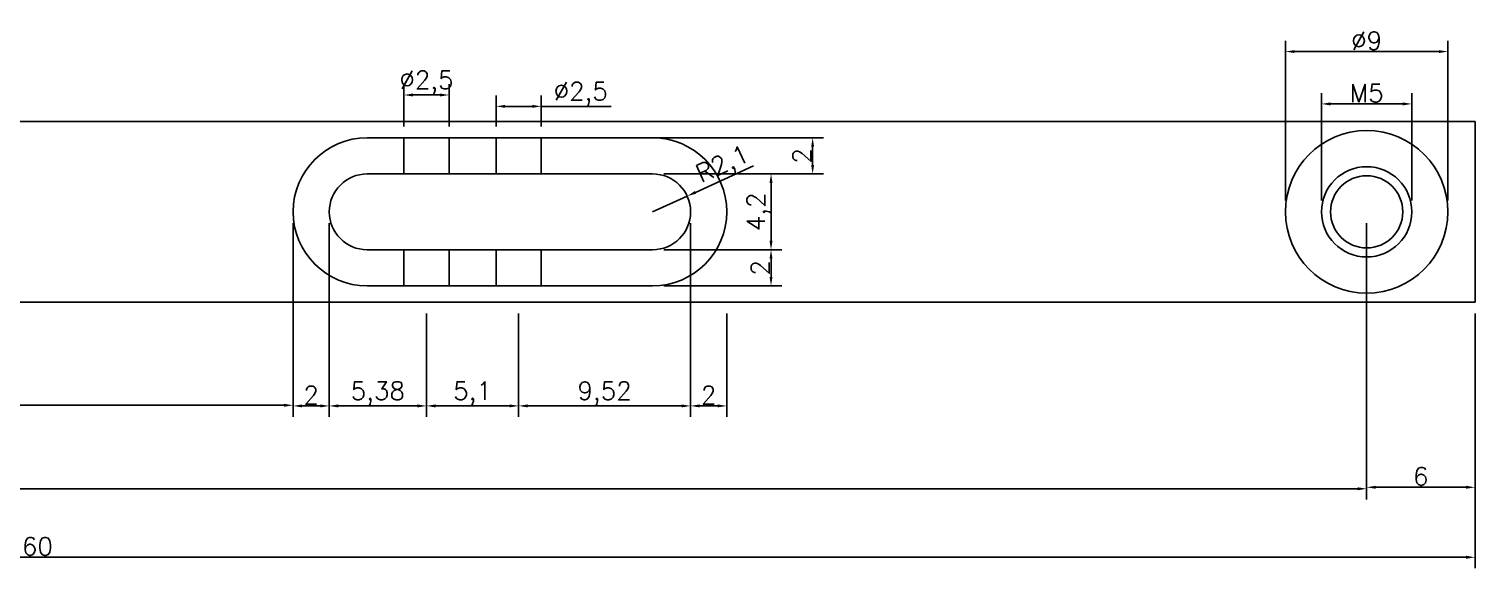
# Model space of a CAD drawing. Header units: millimetres. Extents: x 6817 to 15937, y -5221 to -164.
# Drawn here: x 9047.5 to 9127.5, y -1037.5 to -1007.6 of the extents above; entities that cross this region are included whole.
import ezdxf

# ---------------------------------------------------------------- set-up
doc = ezdxf.new("R2010")
doc.units = ezdxf.units.MM
doc.layers.add('图层2', color=108, linetype='Continuous')
doc.styles.get("Standard").update_dxf_attribs({"font": 'txt', "bigfont": 'gbcbig.shx'})
doc.dimstyles.new('ISO-25', dxfattribs={"dimtxt": 1, "dimasz": 0.5, "dimexe": 0.6, "dimexo": 0.625, "dimgap": 0.1, "dimtad": 1, "dimtxsty": 'Standard', "dimcen": 2.5, "dimadec": 0, "dimazin": 0, "dimtfac": 1, "dimtmove": 0, "dimatfit": 3, "dimfxl": 0, "dimarcsym": 0})

# ---------------------------------------------------------------- blocks, each defined once
blk = doc.blocks.new('*D1643')
at = {"layer": 'Defpoints', "color": 0, "linetype": 'ByBlock', "transparency": 16777216}
for p in [(9083.933, -1016.873), (9082.021, -1017.743)]:
    blk.add_point(p, dxfattribs=at)
at = {"layer": '图层2', "color": 0, "linetype": 'ByBlock', "lineweight": -2, "transparency": 16777216}
for p, q in [((9087.604, -1015.203), (9084.388, -1016.666)), ((9082.021, -1017.743), (9083.933, -1016.873))]:
    blk.add_line(p, q, dxfattribs=at)
at = {"layer": '图层2', "color": 0, "linetype": 'ByBlock', "transparency": 16777216}
blk.add_solid([(9084.353, -1016.59), (9084.422, -1016.742), (9083.933, -1016.873)], dxfattribs=at)
at = {"layer": '图层2', "color": 0, "linetype": 'ByBlock', "transparency": 16777216, "insert": (9085.941, -1015.209), "char_height": 1, "attachment_point": 5, "rotation": 24.46342}
blk.add_mtext('R2,1', dxfattribs=at)
blk = doc.blocks.new('*D1564')
at = {"layer": 'Defpoints', "color": 0, "linetype": 'ByBlock', "transparency": 16777216}
for p in [(8967.54, -1022.743), (9062.121, -1022.743), (9062.121, -1028.456)]:
    blk.add_point(p, dxfattribs=at)
at = {"layer": '图层2', "color": 0, "linetype": 'ByBlock', "lineweight": -2, "transparency": 16777216}
for p, q in [((8967.54, -1023.368), (8967.54, -1029.056)), ((9062.121, -1023.368), (9062.121, -1029.056)), ((8968.04, -1028.456), (9061.621, -1028.456))]:
    blk.add_line(p, q, dxfattribs=at)
at = {"layer": '图层2', "color": 0, "linetype": 'ByBlock', "transparency": 16777216}
for points in [[(8968.04, -1028.373), (8968.04, -1028.539), (8967.54, -1028.456)], [(9061.621, -1028.373), (9061.621, -1028.539), (9062.121, -1028.456)]]:
    blk.add_solid(points, dxfattribs=at)
at = {"layer": '图层2', "color": 0, "linetype": 'ByBlock', "transparency": 16777216, "insert": (9014.831, -1027.773), "char_height": 1, "attachment_point": 5}
blk.add_mtext('94,58', dxfattribs=at)
blk = doc.blocks.new('*D1645')
at = {"layer": 'Defpoints', "color": 0, "linetype": 'ByBlock', "transparency": 16777216}
for p in [(9062.121, -1017.743), (9064.121, -1017.743), (9064.121, -1028.491)]:
    blk.add_point(p, dxfattribs=at)
at = {"layer": '图层2', "color": 0, "linetype": 'ByBlock', "lineweight": -2, "transparency": 16777216}
for p, q in [((9062.121, -1018.368), (9062.121, -1029.091)), ((9064.121, -1018.368), (9064.121, -1029.091)), ((9062.621, -1028.491), (9063.621, -1028.491))]:
    blk.add_line(p, q, dxfattribs=at)
at = {"layer": '图层2', "color": 0, "linetype": 'ByBlock', "transparency": 16777216}
for points in [[(9062.621, -1028.408), (9062.621, -1028.574), (9062.121, -1028.491)], [(9063.621, -1028.408), (9063.621, -1028.574), (9064.121, -1028.491)]]:
    blk.add_solid(points, dxfattribs=at)
at = {"layer": '图层2', "color": 0, "linetype": 'ByBlock', "transparency": 16777216, "insert": (9063.121, -1027.891), "char_height": 1, "attachment_point": 5}
blk.add_mtext('2', dxfattribs=at)
blk = doc.blocks.new('*D1565')
at = {"layer": 'Defpoints', "color": 0, "linetype": 'ByBlock', "transparency": 16777216}
for p in [(9064.121, -1022.743), (9069.503, -1022.743), (9069.503, -1028.491)]:
    blk.add_point(p, dxfattribs=at)
at = {"layer": '图层2', "color": 0, "linetype": 'ByBlock', "lineweight": -2, "transparency": 16777216}
for p, q in [((9064.121, -1023.368), (9064.121, -1029.091)), ((9069.503, -1023.368), (9069.503, -1029.091)), ((9064.621, -1028.491), (9069.003, -1028.491))]:
    blk.add_line(p, q, dxfattribs=at)
at = {"layer": '图层2', "color": 0, "linetype": 'ByBlock', "transparency": 16777216}
for points in [[(9064.621, -1028.408), (9064.621, -1028.574), (9064.121, -1028.491)], [(9069.003, -1028.408), (9069.003, -1028.574), (9069.503, -1028.491)]]:
    blk.add_solid(points, dxfattribs=at)
at = {"layer": '图层2', "color": 0, "linetype": 'ByBlock', "transparency": 16777216, "insert": (9066.812, -1027.808), "char_height": 1, "attachment_point": 5}
blk.add_mtext('5,38', dxfattribs=at)
blk = doc.blocks.new('*D1566')
at = {"layer": 'Defpoints', "color": 0, "linetype": 'ByBlock', "transparency": 16777216}
for p in [(9069.503, -1022.743), (9074.605, -1022.743), (9074.605, -1028.491)]:
    blk.add_point(p, dxfattribs=at)
at = {"layer": '图层2', "color": 0, "linetype": 'ByBlock', "lineweight": -2, "transparency": 16777216}
for p, q in [((9069.503, -1023.368), (9069.503, -1029.091)), ((9074.605, -1023.368), (9074.605, -1029.091)), ((9070.003, -1028.491), (9074.105, -1028.491))]:
    blk.add_line(p, q, dxfattribs=at)
at = {"layer": '图层2', "color": 0, "linetype": 'ByBlock', "transparency": 16777216}
for points in [[(9070.003, -1028.408), (9070.003, -1028.574), (9069.503, -1028.491)], [(9074.105, -1028.408), (9074.105, -1028.574), (9074.605, -1028.491)]]:
    blk.add_solid(points, dxfattribs=at)
at = {"layer": '图层2', "color": 0, "linetype": 'ByBlock', "transparency": 16777216, "insert": (9072.054, -1027.808), "char_height": 1, "attachment_point": 5}
blk.add_mtext('5,1', dxfattribs=at)
blk = doc.blocks.new('*D1646')
at = {"layer": 'Defpoints', "color": 0, "linetype": 'ByBlock', "transparency": 16777216}
for p in [(9084.121, -1017.743), (9074.605, -1022.743), (9084.121, -1028.491)]:
    blk.add_point(p, dxfattribs=at)
at = {"layer": '图层2', "color": 0, "linetype": 'ByBlock', "lineweight": -2, "transparency": 16777216}
for p, q in [((9084.121, -1018.368), (9084.121, -1029.091)), ((9074.605, -1023.368), (9074.605, -1029.091)), ((9075.105, -1028.491), (9083.621, -1028.491))]:
    blk.add_line(p, q, dxfattribs=at)
at = {"layer": '图层2', "color": 0, "linetype": 'ByBlock', "transparency": 16777216}
for points in [[(9075.105, -1028.408), (9075.105, -1028.574), (9074.605, -1028.491)], [(9083.621, -1028.408), (9083.621, -1028.574), (9084.121, -1028.491)]]:
    blk.add_solid(points, dxfattribs=at)
at = {"layer": '图层2', "color": 0, "linetype": 'ByBlock', "transparency": 16777216, "insert": (9079.363, -1027.808), "char_height": 1, "attachment_point": 5}
blk.add_mtext('9,52', dxfattribs=at)
blk = doc.blocks.new('*D1567')
at = {"layer": 'Defpoints', "color": 0, "linetype": 'ByBlock', "transparency": 16777216}
for p in [(9084.121, -1017.743), (9086.121, -1022.743), (9086.121, -1028.491)]:
    blk.add_point(p, dxfattribs=at)
at = {"layer": '图层2', "color": 0, "linetype": 'ByBlock', "lineweight": -2, "transparency": 16777216}
for p, q in [((9084.121, -1018.368), (9084.121, -1029.091)), ((9086.121, -1023.368), (9086.121, -1029.091)), ((9084.621, -1028.491), (9085.621, -1028.491))]:
    blk.add_line(p, q, dxfattribs=at)
at = {"layer": '图层2', "color": 0, "linetype": 'ByBlock', "transparency": 16777216}
for points in [[(9084.621, -1028.408), (9084.621, -1028.574), (9084.121, -1028.491)], [(9085.621, -1028.408), (9085.621, -1028.574), (9086.121, -1028.491)]]:
    blk.add_solid(points, dxfattribs=at)
at = {"layer": '图层2', "color": 0, "linetype": 'ByBlock', "transparency": 16777216, "insert": (9085.121, -1027.891), "char_height": 1, "attachment_point": 5}
blk.add_mtext('2', dxfattribs=at)
blk = doc.blocks.new('*D1647')
at = {"layer": 'Defpoints', "color": 0, "linetype": 'ByBlock', "transparency": 16777216}
for p in [(9070.753, -1011.273), (9068.253, -1013.643), (9070.753, -1013.643)]:
    blk.add_point(p, dxfattribs=at)
at = {"layer": '图层2', "color": 0, "linetype": 'ByBlock', "lineweight": -2, "transparency": 16777216}
for p, q in [((9068.253, -1013.018), (9068.253, -1010.673)), ((9070.753, -1013.018), (9070.753, -1010.673)), ((9068.753, -1011.273), (9070.253, -1011.273))]:
    blk.add_line(p, q, dxfattribs=at)
at = {"layer": '图层2', "color": 0, "linetype": 'ByBlock', "transparency": 16777216}
for points in [[(9068.753, -1011.189), (9068.753, -1011.356), (9068.253, -1011.273)], [(9070.253, -1011.189), (9070.253, -1011.356), (9070.753, -1011.273)]]:
    blk.add_solid(points, dxfattribs=at)
at = {"layer": '图层2', "color": 0, "linetype": 'ByBlock', "transparency": 16777216, "insert": (9069.503, -1010.589), "char_height": 1, "attachment_point": 5}
blk.add_mtext('%%C2,5', dxfattribs=at)
blk = doc.blocks.new('*D1648')
at = {"layer": 'Defpoints', "color": 0, "linetype": 'ByBlock', "transparency": 16777216}
for p in [(9075.855, -1011.902), (9073.355, -1013.643), (9075.855, -1013.643)]:
    blk.add_point(p, dxfattribs=at)
at = {"layer": '图层2', "color": 0, "linetype": 'ByBlock', "lineweight": -2, "transparency": 16777216}
for p, q in [((9073.355, -1013.018), (9073.355, -1011.302)), ((9075.855, -1013.018), (9075.855, -1011.302)), ((9073.855, -1011.902), (9075.355, -1011.902)), ((9075.855, -1011.902), (9079.722, -1011.902))]:
    blk.add_line(p, q, dxfattribs=at)
at = {"layer": '图层2', "color": 0, "linetype": 'ByBlock', "transparency": 16777216}
for points in [[(9073.855, -1011.818), (9073.855, -1011.985), (9073.355, -1011.902)], [(9075.355, -1011.818), (9075.355, -1011.985), (9075.855, -1011.902)]]:
    blk.add_solid(points, dxfattribs=at)
at = {"layer": '图层2', "color": 0, "linetype": 'ByBlock', "transparency": 16777216, "insert": (9078.039, -1011.218), "char_height": 1, "attachment_point": 5}
blk.add_mtext('%%C2,5', dxfattribs=at)
blk = doc.blocks.new('*D1568')
at = {"layer": 'Defpoints', "color": 0, "linetype": 'ByBlock', "transparency": 16777216}
for p in [(9081.301, -1013.643), (9082.021, -1015.643), (9090.876, -1015.643)]:
    blk.add_point(p, dxfattribs=at)
at = {"layer": '图层2', "color": 0, "linetype": 'ByBlock', "lineweight": -2, "transparency": 16777216}
for p, q in [((9081.926, -1013.643), (9091.476, -1013.643)), ((9090.876, -1014.143), (9090.876, -1015.143)), ((9082.646, -1015.643), (9091.476, -1015.643))]:
    blk.add_line(p, q, dxfattribs=at)
at = {"layer": '图层2', "color": 0, "linetype": 'ByBlock', "transparency": 16777216}
for points in [[(9090.793, -1014.143), (9090.959, -1014.143), (9090.876, -1013.643)], [(9090.793, -1015.143), (9090.959, -1015.143), (9090.876, -1015.643)]]:
    blk.add_solid(points, dxfattribs=at)
at = {"layer": '图层2', "color": 0, "linetype": 'ByBlock', "transparency": 16777216, "insert": (9090.276, -1014.643), "char_height": 1, "attachment_point": 5, "rotation": 90}
blk.add_mtext('2', dxfattribs=at)
blk = doc.blocks.new('*D1649')
at = {"layer": 'Defpoints', "color": 0, "linetype": 'ByBlock', "transparency": 16777216}
for p in [(9082.021, -1015.643), (9082.021, -1019.843), (9088.572, -1019.843)]:
    blk.add_point(p, dxfattribs=at)
at = {"layer": '图层2', "color": 0, "linetype": 'ByBlock', "lineweight": -2, "transparency": 16777216}
for p, q in [((9082.646, -1015.643), (9089.172, -1015.643)), ((9088.572, -1016.143), (9088.572, -1019.343)), ((9082.646, -1019.843), (9089.172, -1019.843))]:
    blk.add_line(p, q, dxfattribs=at)
at = {"layer": '图层2', "color": 0, "linetype": 'ByBlock', "transparency": 16777216}
for points in [[(9088.489, -1016.143), (9088.656, -1016.143), (9088.572, -1015.643)], [(9088.489, -1019.343), (9088.656, -1019.343), (9088.572, -1019.843)]]:
    blk.add_solid(points, dxfattribs=at)
at = {"layer": '图层2', "color": 0, "linetype": 'ByBlock', "transparency": 16777216, "insert": (9087.889, -1017.743), "char_height": 1, "attachment_point": 5, "rotation": 90}
blk.add_mtext('4,2', dxfattribs=at)
blk = doc.blocks.new('*D1569')
at = {"layer": 'Defpoints', "color": 0, "linetype": 'ByBlock', "transparency": 16777216}
for p in [(9082.021, -1019.843), (9082.021, -1021.843), (9088.572, -1021.843)]:
    blk.add_point(p, dxfattribs=at)
at = {"layer": '图层2', "color": 0, "linetype": 'ByBlock', "lineweight": -2, "transparency": 16777216}
for p, q in [((9082.646, -1019.843), (9089.172, -1019.843)), ((9088.572, -1020.343), (9088.572, -1021.343)), ((9082.646, -1021.843), (9089.172, -1021.843))]:
    blk.add_line(p, q, dxfattribs=at)
at = {"layer": '图层2', "color": 0, "linetype": 'ByBlock', "transparency": 16777216}
for points in [[(9088.489, -1020.343), (9088.656, -1020.343), (9088.572, -1019.843)], [(9088.489, -1021.343), (9088.656, -1021.343), (9088.572, -1021.843)]]:
    blk.add_solid(points, dxfattribs=at)
at = {"layer": '图层2', "color": 0, "linetype": 'ByBlock', "transparency": 16777216, "insert": (9087.972, -1020.843), "char_height": 1, "attachment_point": 5, "rotation": 90}
blk.add_mtext('2', dxfattribs=at)
blk = doc.blocks.new('*D1654')
at = {"layer": 'Defpoints', "color": 0, "linetype": 'ByBlock', "transparency": 16777216}
for p in [(9121.54, -1022.743), (9127.54, -1022.743), (9127.54, -1032.997)]:
    blk.add_point(p, dxfattribs=at)
at = {"layer": '图层2', "color": 0, "linetype": 'ByBlock', "lineweight": -2, "transparency": 16777216}
for p, q in [((9121.54, -1023.368), (9121.54, -1033.597)), ((9127.54, -1023.368), (9127.54, -1033.597)), ((9122.04, -1032.997), (9127.04, -1032.997))]:
    blk.add_line(p, q, dxfattribs=at)
at = {"layer": '图层2', "color": 0, "linetype": 'ByBlock', "transparency": 16777216}
for points in [[(9122.04, -1032.913), (9122.04, -1033.08), (9121.54, -1032.997)], [(9127.04, -1032.913), (9127.04, -1033.08), (9127.54, -1032.997)]]:
    blk.add_solid(points, dxfattribs=at)
at = {"layer": '图层2', "color": 0, "linetype": 'ByBlock', "transparency": 16777216, "insert": (9124.54, -1032.397), "char_height": 1, "attachment_point": 5}
blk.add_mtext('6', dxfattribs=at)
blk = doc.blocks.new('*D1606')
at = {"layer": 'Defpoints', "color": 0, "linetype": 'ByBlock', "transparency": 16777216}
for p in [(9126.04, -1008.869), (9117.04, -1017.743), (9126.04, -1017.743)]:
    blk.add_point(p, dxfattribs=at)
at = {"layer": '图层2', "color": 0, "linetype": 'ByBlock', "lineweight": -2, "transparency": 16777216}
for p, q in [((9117.04, -1017.118), (9117.04, -1008.269)), ((9126.04, -1017.118), (9126.04, -1008.269)), ((9117.54, -1008.869), (9125.54, -1008.869))]:
    blk.add_line(p, q, dxfattribs=at)
at = {"layer": '图层2', "color": 0, "linetype": 'ByBlock', "transparency": 16777216}
for points in [[(9117.54, -1008.786), (9117.54, -1008.952), (9117.04, -1008.869)], [(9125.54, -1008.786), (9125.54, -1008.952), (9126.04, -1008.869)]]:
    blk.add_solid(points, dxfattribs=at)
at = {"layer": '图层2', "color": 0, "linetype": 'ByBlock', "transparency": 16777216, "insert": (9121.54, -1008.269), "char_height": 1, "attachment_point": 5}
blk.add_mtext('%%C9', dxfattribs=at)
blk = doc.blocks.new('*D1607')
at = {"layer": 'Defpoints', "color": 0, "linetype": 'ByBlock', "transparency": 16777216}
for p in [(9124.04, -1011.767), (9119.04, -1017.743), (9124.04, -1017.743)]:
    blk.add_point(p, dxfattribs=at)
at = {"layer": '图层2', "color": 0, "linetype": 'ByBlock', "lineweight": -2, "transparency": 16777216}
for p, q in [((9119.04, -1017.118), (9119.04, -1011.167)), ((9124.04, -1017.118), (9124.04, -1011.167)), ((9119.54, -1011.767), (9123.54, -1011.767))]:
    blk.add_line(p, q, dxfattribs=at)
at = {"layer": '图层2', "color": 0, "linetype": 'ByBlock', "transparency": 16777216}
for points in [[(9119.54, -1011.683), (9119.54, -1011.85), (9119.04, -1011.767)], [(9123.54, -1011.683), (9123.54, -1011.85), (9124.04, -1011.767)]]:
    blk.add_solid(points, dxfattribs=at)
at = {"layer": '图层2', "color": 0, "linetype": 'ByBlock', "transparency": 16777216, "insert": (9121.54, -1011.167), "char_height": 1, "attachment_point": 5}
blk.add_mtext('M5', dxfattribs=at)
blk = doc.blocks.new('*D1608')
at = {"layer": 'Defpoints', "color": 0, "linetype": 'ByBlock', "transparency": 16777216}
for p in [(9121.54, -1017.743), (8967.54, -1022.743), (9121.54, -1033.08)]:
    blk.add_point(p, dxfattribs=at)
at = {"layer": '图层2', "color": 0, "linetype": 'ByBlock', "lineweight": -2, "transparency": 16777216}
for p, q in [((9121.54, -1018.368), (9121.54, -1033.68)), ((8967.54, -1023.368), (8967.54, -1033.68)), ((8968.04, -1033.08), (9121.04, -1033.08))]:
    blk.add_line(p, q, dxfattribs=at)
at = {"layer": '图层2', "color": 0, "linetype": 'ByBlock', "transparency": 16777216}
for points in [[(8968.04, -1032.997), (8968.04, -1033.163), (8967.54, -1033.08)], [(9121.04, -1032.997), (9121.04, -1033.163), (9121.54, -1033.08)]]:
    blk.add_solid(points, dxfattribs=at)
at = {"layer": '图层2', "color": 0, "linetype": 'ByBlock', "transparency": 16777216, "insert": (9044.54, -1032.48), "char_height": 1, "attachment_point": 5}
blk.add_mtext('154', dxfattribs=at)
blk = doc.blocks.new('*D1556')
at = {"layer": 'Defpoints', "color": 0, "linetype": 'ByBlock', "transparency": 16777216}
for p in [(8967.54, -1023.368), (9127.54, -1023.368), (9127.54, -1036.873)]:
    blk.add_point(p, dxfattribs=at)
at = {"layer": '图层2', "color": 0, "linetype": 'ByBlock', "lineweight": -2, "transparency": 16777216}
for p, q in [((8967.54, -1023.993), (8967.54, -1037.473)), ((9127.54, -1023.993), (9127.54, -1037.473)), ((8968.04, -1036.873), (9127.04, -1036.873))]:
    blk.add_line(p, q, dxfattribs=at)
at = {"layer": '图层2', "color": 0, "linetype": 'ByBlock', "transparency": 16777216}
for points in [[(8968.04, -1036.789), (8968.04, -1036.956), (8967.54, -1036.873)], [(9127.04, -1036.789), (9127.04, -1036.956), (9127.54, -1036.873)]]:
    blk.add_solid(points, dxfattribs=at)
at = {"layer": '图层2', "color": 0, "linetype": 'ByBlock', "transparency": 16777216, "insert": (9047.54, -1036.273), "char_height": 1, "attachment_point": 5}
blk.add_mtext('160', dxfattribs=at)

msp = doc.modelspace()

# ---------------------------------------------------------------- linework, layer by layer
at = {"layer": '图层2', "color": 6, "linetype": 'ByBlock'}
for p, q in [((8967.54, -1012.743), (9127.54, -1012.743)), ((9127.54, -1012.743), (9127.54, -1022.743)), ((9066.221, -1013.643), (9082.021, -1013.643)), ((9066.221, -1015.643), (9082.021, -1015.643)), ((9066.221, -1019.843), (9082.021, -1019.843)), ((9066.221, -1021.843), (9082.021, -1021.843)), ((8967.54, -1022.743), (9127.54, -1022.743))]:
    msp.add_line(p, q, dxfattribs=at)
at = {"layer": '图层2', "color": 2, "linetype": 'ByBlock'}
for p, q in [((9068.253, -1013.643), (9068.253, -1015.643)), ((9070.753, -1013.643), (9070.753, -1015.643)), ((9073.355, -1013.643), (9073.355, -1015.643)), ((9075.855, -1013.643), (9075.855, -1015.643)), ((9068.253, -1019.843), (9068.253, -1021.843)), ((9070.753, -1019.843), (9070.753, -1021.843)), ((9073.355, -1019.843), (9073.355, -1021.843)), ((9075.855, -1019.843), (9075.855, -1021.843))]:
    msp.add_line(p, q, dxfattribs=at)
at = {"layer": '图层2', "color": 6, "linetype": 'ByBlock'}
msp.add_circle((9121.54, -1017.743), 4.5, dxfattribs=at)
at = {"layer": '图层2', "color": 2, "linetype": 'ByBlock'}
msp.add_circle((9121.54, -1017.743), 2.5, dxfattribs=at)
at = {"layer": '图层2', "color": 4, "linetype": 'ByBlock'}
msp.add_circle((9121.54, -1017.743), 2, dxfattribs=at)
at = {"layer": '图层2', "color": 6, "linetype": 'ByBlock'}
for centre, radius, start, end in [((9066.221, -1017.743), 4.1, 90, 270), ((9082.021, -1017.743), 4.1, 270, 90), ((9066.221, -1017.743), 2.1, 90, 270), ((9082.021, -1017.743), 2.1, 270, 90)]:
    msp.add_arc(centre, radius, start, end, dxfattribs=at)

# ---------------------------------------------------------------- dimensions: what is measured, and where the dimension line sits
at = {"layer": '图层2', "color": 3, "linetype": 'ByBlock'}
for base, p1, p2, text, picture, middle in [((9126.04, -1008.869), (9117.04, -1017.743), (9126.04, -1017.743), '%%C<>', '*D1606', (9121.54, -1008.269)), ((9075.855, -1011.902), (9073.355, -1013.643), (9075.855, -1013.643), '%%C<>', '*D1648', (9078.039, -1011.218)), ((9124.04, -1011.767), (9119.04, -1017.743), (9124.04, -1017.743), 'M<>', '*D1607', (9121.54, -1011.167))]:
    dim = msp.add_linear_dim(base=base, p1=p1, p2=p2, text=text, dimstyle='ISO-25', dxfattribs=at)
    dim.commit()
    dim.dimension.update_dxf_attribs({"geometry": picture, "text_midpoint": middle})
dim = msp.add_linear_dim(base=(9070.753, -1011.273), p1=(9068.253, -1013.643), p2=(9070.753, -1013.643), text='%%C<>', dimstyle='ISO-25', dxfattribs=at)
dim.commit()
dim.dimension.update_dxf_attribs({"geometry": '*D1647', "text_midpoint": (9069.503, -1011.273), "dimtype": 160})
for base, p1, p2, picture, middle in [((9090.876, -1015.643), (9081.301, -1013.643), (9082.021, -1015.643), '*D1568', (9090.276, -1014.643)), ((9088.572, -1019.843), (9082.021, -1015.643), (9082.021, -1019.843), '*D1649', (9087.889, -1017.743)), ((9088.572, -1021.843), (9082.021, -1019.843), (9082.021, -1021.843), '*D1569', (9087.972, -1020.843))]:
    dim = msp.add_linear_dim(base=base, p1=p1, p2=p2, angle=90, dimstyle='ISO-25', dxfattribs=at)
    dim.commit()
    dim.dimension.update_dxf_attribs({"geometry": picture, "text_midpoint": middle})
dim = msp.add_radius_dim(center=(9082.021, -1017.743), mpoint=(9083.933, -1016.873), dimstyle='ISO-25', dxfattribs=at)
dim.commit()
dim.dimension.update_dxf_attribs({"geometry": '*D1643', "text_midpoint": (9085.941, -1015.209)})
for base, p1, p2, picture, middle in [((9121.54, -1033.08), (8967.54, -1022.743), (9121.54, -1017.743), '*D1608', (9044.54, -1032.48)), ((9064.121, -1028.491), (9062.121, -1017.743), (9064.121, -1017.743), '*D1645', (9063.121, -1027.891)), ((9084.121, -1028.491), (9074.605, -1022.743), (9084.121, -1017.743), '*D1646', (9079.363, -1027.808)), ((9086.121, -1028.491), (9084.121, -1017.743), (9086.121, -1022.743), '*D1567', (9085.121, -1027.891)), ((9062.121, -1028.456), (8967.54, -1022.743), (9062.121, -1022.743), '*D1564', (9014.831, -1027.773)), ((9069.503, -1028.491), (9064.121, -1022.743), (9069.503, -1022.743), '*D1565', (9066.812, -1027.808)), ((9074.605, -1028.491), (9069.503, -1022.743), (9074.605, -1022.743), '*D1566', (9072.054, -1027.808)), ((9127.54, -1032.997), (9121.54, -1022.743), (9127.54, -1022.743), '*D1654', (9124.54, -1032.397)), ((9127.54, -1036.873), (8967.54, -1023.368), (9127.54, -1023.368), '*D1556', (9047.54, -1036.273))]:
    dim = msp.add_linear_dim(base=base, p1=p1, p2=p2, dimstyle='ISO-25', dxfattribs=at)
    dim.commit()
    dim.dimension.update_dxf_attribs({"geometry": picture, "text_midpoint": middle})

doc.saveas('drawing.dxf')
